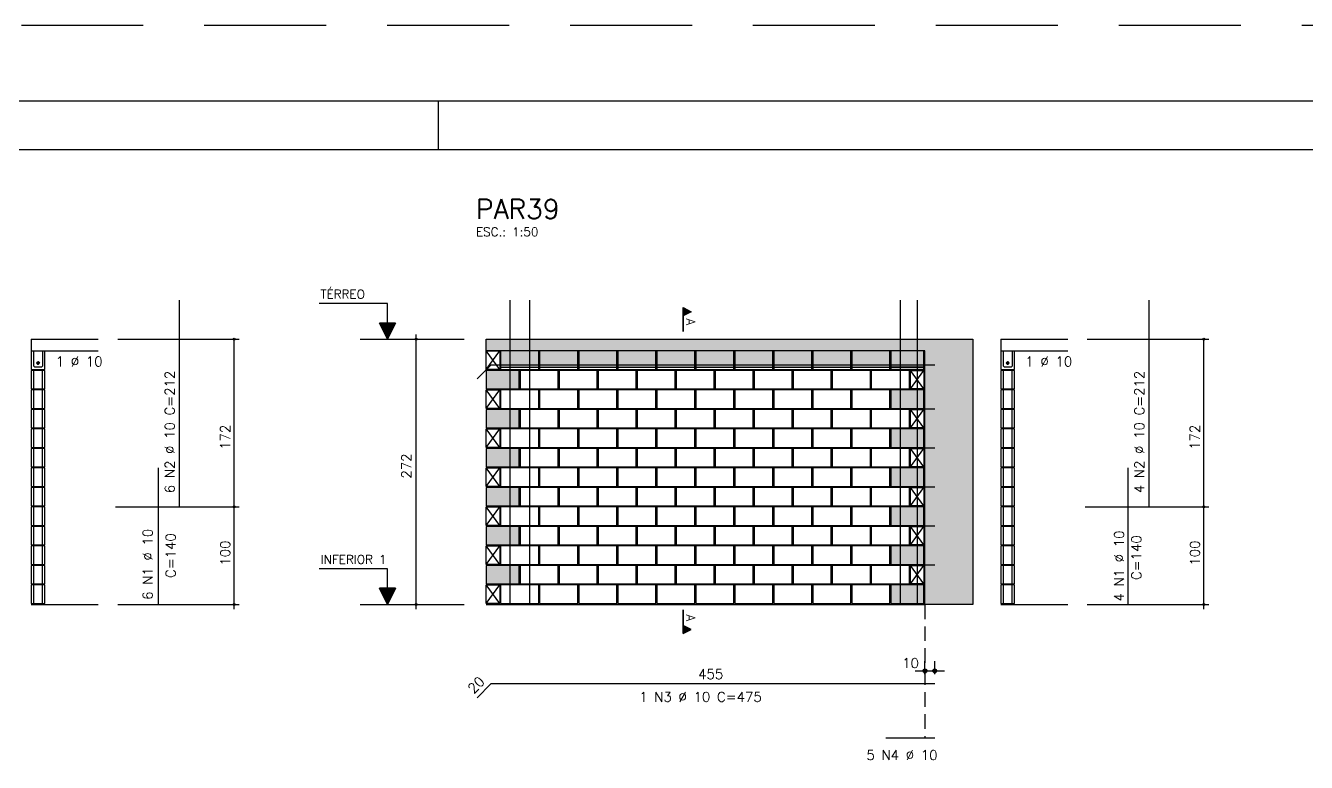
# Model space of a CAD drawing. Extents: x -1.9 to 86, y -1.6 to 60.9.
# Drawn here: x 38.64 to 64.9, y 45.83 to 60.94 of the extents above; entities that cross this region are included whole.
import ezdxf

# ---------------------------------------------------------------- set-up
doc = ezdxf.new("R2010")
doc.units = 0
doc.header["$MEASUREMENT"] = 0
doc.linetypes.add('ESTILO_TQS_0001', pattern=[0.45, 0.3, -0.15])
doc.linetypes.add('HIDDEN', pattern=[0.375, 0.25, -0.125])
doc.layers.get('0').update_dxf_attribs({"linetype": 'CONTINUOUS'})
doc.layers.get('Defpoints').update_dxf_attribs({"linetype": 'CONTINUOUS'})
for name, color, linetype in [('ARQ_FOLHA', 7, 'CONTINUOUS'), ('PENA_01', 1, 'CONTINUOUS'), ('PENA_02', 2, 'CONTINUOUS'), ('PENA_03', 3, 'CONTINUOUS'), ('PENA_05', 5, 'CONTINUOUS'), ('PENA_06', 6, 'CONTINUOUS'), ('PENA_09', 254, 'CONTINUOUS'), ('PENA_11', 252, 'CONTINUOUS'), ('PENA_21', 100, 'CONTINUOUS')]:
    doc.layers.add(name, color=color, linetype=linetype)
doc.styles.get("Standard").update_dxf_attribs({"font": 'ROMANS.SHX'})

# ---------------------------------------------------------------- blocks, each defined once
blk = doc.blocks.new('FOLHA A1 - 841 X 594')
at = {"layer": 'ARQ_FOLHA', "color": 1}
blk.add_line((-370, 584), (-370, 594), dxfattribs=at)
for points in [[(-841, 0), (0, 0), (0, 594), (-841, 594)], [(-816, 10), (-10, 10), (-10, 584), (-816, 584)]]:
    blk.add_lwpolyline(points, close=True, dxfattribs=at)
at = {"layer": 'Defpoints', "color": 8, "linetype": 'HIDDEN', "ltscale": 100}
blk.add_lwpolyline([(-860.5, 609.5), (-860.5, -15.5), (19.5, -15.5), (19.5, 609.5)], close=True, dxfattribs=at)
blk = doc.blocks.new('*U24')
blk.add_blockref('FOLHA A1 - 841 X 594', (0, 0))

msp = doc.modelspace()

# ---------------------------------------------------------------- linework, layer by layer
at = {"layer": 'PENA_01', "linetype": 'Continuous'}
for p, q in [((45.497975, 54.508789), (47.628839, 54.508789)), ((48.376331, 53.938789), (49.156331, 53.938789)), ((49.176331, 53.938789), (49.956331, 53.938789)), ((49.976331, 53.938789), (50.756331, 53.938789)), ((50.776331, 53.938789), (51.556331, 53.938789)), ((51.576331, 53.938789), (52.356331, 53.938789)), ((52.376331, 53.938789), (53.156331, 53.938789)), ((53.176331, 53.938789), (53.956331, 53.938789)), ((53.976331, 53.938789), (54.756331, 53.938789)), ((54.776331, 53.938789), (55.556331, 53.938789)), ((55.576331, 53.938789), (56.356331, 53.938789)), ((56.376331, 53.938789), (57.056331, 53.938789)), ((45.497975, 49.068789), (47.628839, 49.068789)), ((57.076331, 47.638501), (57.076331, 47.905366)), ((57.276331, 47.638501), (57.276331, 47.905366)), ((56.876331, 47.705366), (57.476331, 47.705366))]:
    msp.add_line(p, q, dxfattribs=at)
at = {"layer": 'PENA_01', "linetype": 'ESTILO_TQS_0001'}
msp.add_line((57.076331, 49.068789), (57.076331, 46.333024), dxfattribs=at)
at = {"layer": 'PENA_02', "linetype": 'Continuous'}
for p, q in [((48.076331, 53.888789), (48.076331, 54.268789)), ((48.076331, 54.268789), (48.356331, 54.268789)), ((48.356331, 54.268789), (48.356331, 53.888789)), ((48.356331, 53.888789), (48.076331, 53.888789)), ((56.776331, 53.488789), (56.776331, 53.868789)), ((56.776331, 53.868789), (57.056331, 53.868789)), ((57.056331, 53.868789), (57.056331, 53.488789)), ((48.076331, 53.088789), (48.076331, 53.468789)), ((48.076331, 53.468789), (48.356331, 53.468789)), ((48.356331, 53.468789), (48.356331, 53.088789)), ((57.056331, 53.488789), (56.776331, 53.488789)), ((48.356331, 53.088789), (48.076331, 53.088789)), ((56.776331, 52.688789), (56.776331, 53.068789)), ((56.776331, 53.068789), (57.056331, 53.068789)), ((57.056331, 53.068789), (57.056331, 52.688789)), ((48.076331, 52.288789), (48.076331, 52.668789)), ((48.076331, 52.668789), (48.356331, 52.668789)), ((48.356331, 52.668789), (48.356331, 52.288789)), ((57.056331, 52.688789), (56.776331, 52.688789)), ((48.356331, 52.288789), (48.076331, 52.288789)), ((56.776331, 51.888789), (56.776331, 52.268789)), ((56.776331, 52.268789), (57.056331, 52.268789)), ((57.056331, 52.268789), (57.056331, 51.888789)), ((48.076331, 51.488789), (48.076331, 51.868789)), ((48.076331, 51.868789), (48.356331, 51.868789)), ((48.356331, 51.868789), (48.356331, 51.488789)), ((57.056331, 51.888789), (56.776331, 51.888789)), ((48.356331, 51.488789), (48.076331, 51.488789)), ((56.776331, 51.088789), (56.776331, 51.468789)), ((56.776331, 51.468789), (57.056331, 51.468789)), ((57.056331, 51.468789), (57.056331, 51.088789)), ((48.076331, 50.688789), (48.076331, 51.068789)), ((48.076331, 51.068789), (48.356331, 51.068789)), ((48.356331, 51.068789), (48.356331, 50.688789)), ((57.056331, 51.088789), (56.776331, 51.088789)), ((48.356331, 50.688789), (48.076331, 50.688789)), ((56.776331, 50.288789), (56.776331, 50.668789)), ((56.776331, 50.668789), (57.056331, 50.668789)), ((57.056331, 50.668789), (57.056331, 50.288789)), ((48.076331, 49.888789), (48.076331, 50.268789)), ((48.076331, 50.268789), (48.356331, 50.268789)), ((48.356331, 50.268789), (48.356331, 49.888789)), ((57.056331, 50.288789), (56.776331, 50.288789)), ((48.356331, 49.888789), (48.076331, 49.888789)), ((56.776331, 49.488789), (56.776331, 49.868789)), ((56.776331, 49.868789), (57.056331, 49.868789)), ((57.056331, 49.868789), (57.056331, 49.488789)), ((48.076331, 49.088789), (48.076331, 49.468789)), ((48.076331, 49.468789), (48.356331, 49.468789)), ((48.356331, 49.468789), (48.356331, 49.088789)), ((57.056331, 49.488789), (56.776331, 49.488789)), ((48.356331, 49.088789), (48.076331, 49.088789)), ((48.076331, 49.068789), (57.076331, 49.068789))]:
    msp.add_line(p, q, dxfattribs=at)
for points in [[(48.076331, 54.268789), (48.076331, 54.508789), (58.056331, 54.508789), (58.056331, 49.068789), (57.076331, 49.068789), (57.076331, 54.268789), (48.076331, 54.268789)], [(48.376331, 53.888789), (49.156331, 53.888789), (49.156331, 54.268789), (48.376331, 54.268789), (48.376331, 53.888789)], [(49.176331, 53.888789), (49.956331, 53.888789), (49.956331, 54.268789), (49.176331, 54.268789), (49.176331, 53.888789)], [(49.976331, 53.888789), (50.756331, 53.888789), (50.756331, 54.268789), (49.976331, 54.268789), (49.976331, 53.888789)], [(50.776331, 53.888789), (51.556331, 53.888789), (51.556331, 54.268789), (50.776331, 54.268789), (50.776331, 53.888789)], [(51.576331, 53.888789), (52.356331, 53.888789), (52.356331, 54.268789), (51.576331, 54.268789), (51.576331, 53.888789)], [(52.376331, 53.888789), (53.156331, 53.888789), (53.156331, 54.268789), (52.376331, 54.268789), (52.376331, 53.888789)], [(53.176331, 53.888789), (53.956331, 53.888789), (53.956331, 54.268789), (53.176331, 54.268789), (53.176331, 53.888789)], [(53.976331, 53.888789), (54.756331, 53.888789), (54.756331, 54.268789), (53.976331, 54.268789), (53.976331, 53.888789)], [(54.776331, 53.888789), (55.556331, 53.888789), (55.556331, 54.268789), (54.776331, 54.268789), (54.776331, 53.888789)], [(55.576331, 53.888789), (56.356331, 53.888789), (56.356331, 54.268789), (55.576331, 54.268789), (55.576331, 53.888789)], [(56.376331, 53.888789), (57.056331, 53.888789), (57.056331, 54.268789), (56.376331, 54.268789), (56.376331, 53.888789)], [(48.076331, 53.488789), (48.756331, 53.488789), (48.756331, 53.868789), (48.076331, 53.868789), (48.076331, 53.488789)], [(48.776331, 53.488789), (49.556331, 53.488789), (49.556331, 53.868789), (48.776331, 53.868789), (48.776331, 53.488789)], [(49.576331, 53.488789), (50.356331, 53.488789), (50.356331, 53.868789), (49.576331, 53.868789), (49.576331, 53.488789)], [(50.376331, 53.488789), (51.156331, 53.488789), (51.156331, 53.868789), (50.376331, 53.868789), (50.376331, 53.488789)], [(51.176331, 53.488789), (51.956331, 53.488789), (51.956331, 53.868789), (51.176331, 53.868789), (51.176331, 53.488789)], [(51.976331, 53.488789), (52.756331, 53.488789), (52.756331, 53.868789), (51.976331, 53.868789), (51.976331, 53.488789)], [(52.776331, 53.488789), (53.556331, 53.488789), (53.556331, 53.868789), (52.776331, 53.868789), (52.776331, 53.488789)], [(53.576331, 53.488789), (54.356331, 53.488789), (54.356331, 53.868789), (53.576331, 53.868789), (53.576331, 53.488789)], [(54.376331, 53.488789), (55.156331, 53.488789), (55.156331, 53.868789), (54.376331, 53.868789), (54.376331, 53.488789)], [(55.176331, 53.488789), (55.956331, 53.488789), (55.956331, 53.868789), (55.176331, 53.868789), (55.176331, 53.488789)], [(55.976331, 53.488789), (56.756331, 53.488789), (56.756331, 53.868789), (55.976331, 53.868789), (55.976331, 53.488789)], [(48.376331, 53.088789), (49.156331, 53.088789), (49.156331, 53.468789), (48.376331, 53.468789), (48.376331, 53.088789)], [(49.176331, 53.088789), (49.956331, 53.088789), (49.956331, 53.468789), (49.176331, 53.468789), (49.176331, 53.088789)], [(49.976331, 53.088789), (50.756331, 53.088789), (50.756331, 53.468789), (49.976331, 53.468789), (49.976331, 53.088789)], [(50.776331, 53.088789), (51.556331, 53.088789), (51.556331, 53.468789), (50.776331, 53.468789), (50.776331, 53.088789)], [(51.576331, 53.088789), (52.356331, 53.088789), (52.356331, 53.468789), (51.576331, 53.468789), (51.576331, 53.088789)], [(52.376331, 53.088789), (53.156331, 53.088789), (53.156331, 53.468789), (52.376331, 53.468789), (52.376331, 53.088789)], [(53.176331, 53.088789), (53.956331, 53.088789), (53.956331, 53.468789), (53.176331, 53.468789), (53.176331, 53.088789)], [(53.976331, 53.088789), (54.756331, 53.088789), (54.756331, 53.468789), (53.976331, 53.468789), (53.976331, 53.088789)], [(54.776331, 53.088789), (55.556331, 53.088789), (55.556331, 53.468789), (54.776331, 53.468789), (54.776331, 53.088789)], [(55.576331, 53.088789), (56.356331, 53.088789), (56.356331, 53.468789), (55.576331, 53.468789), (55.576331, 53.088789)], [(56.376331, 53.088789), (57.056331, 53.088789), (57.056331, 53.468789), (56.376331, 53.468789), (56.376331, 53.088789)], [(48.076331, 52.688789), (48.756331, 52.688789), (48.756331, 53.068789), (48.076331, 53.068789), (48.076331, 52.688789)], [(48.776331, 52.688789), (49.556331, 52.688789), (49.556331, 53.068789), (48.776331, 53.068789), (48.776331, 52.688789)], [(49.576331, 52.688789), (50.356331, 52.688789), (50.356331, 53.068789), (49.576331, 53.068789), (49.576331, 52.688789)], [(50.376331, 52.688789), (51.156331, 52.688789), (51.156331, 53.068789), (50.376331, 53.068789), (50.376331, 52.688789)], [(51.176331, 52.688789), (51.956331, 52.688789), (51.956331, 53.068789), (51.176331, 53.068789), (51.176331, 52.688789)], [(51.976331, 52.688789), (52.756331, 52.688789), (52.756331, 53.068789), (51.976331, 53.068789), (51.976331, 52.688789)], [(52.776331, 52.688789), (53.556331, 52.688789), (53.556331, 53.068789), (52.776331, 53.068789), (52.776331, 52.688789)], [(53.576331, 52.688789), (54.356331, 52.688789), (54.356331, 53.068789), (53.576331, 53.068789), (53.576331, 52.688789)], [(54.376331, 52.688789), (55.156331, 52.688789), (55.156331, 53.068789), (54.376331, 53.068789), (54.376331, 52.688789)], [(55.176331, 52.688789), (55.956331, 52.688789), (55.956331, 53.068789), (55.176331, 53.068789), (55.176331, 52.688789)], [(55.976331, 52.688789), (56.756331, 52.688789), (56.756331, 53.068789), (55.976331, 53.068789), (55.976331, 52.688789)], [(48.376331, 52.288789), (49.156331, 52.288789), (49.156331, 52.668789), (48.376331, 52.668789), (48.376331, 52.288789)], [(49.176331, 52.288789), (49.956331, 52.288789), (49.956331, 52.668789), (49.176331, 52.668789), (49.176331, 52.288789)], [(49.976331, 52.288789), (50.756331, 52.288789), (50.756331, 52.668789), (49.976331, 52.668789), (49.976331, 52.288789)], [(50.776331, 52.288789), (51.556331, 52.288789), (51.556331, 52.668789), (50.776331, 52.668789), (50.776331, 52.288789)], [(51.576331, 52.288789), (52.356331, 52.288789), (52.356331, 52.668789), (51.576331, 52.668789), (51.576331, 52.288789)], [(52.376331, 52.288789), (53.156331, 52.288789), (53.156331, 52.668789), (52.376331, 52.668789), (52.376331, 52.288789)], [(53.176331, 52.288789), (53.956331, 52.288789), (53.956331, 52.668789), (53.176331, 52.668789), (53.176331, 52.288789)], [(53.976331, 52.288789), (54.756331, 52.288789), (54.756331, 52.668789), (53.976331, 52.668789), (53.976331, 52.288789)], [(54.776331, 52.288789), (55.556331, 52.288789), (55.556331, 52.668789), (54.776331, 52.668789), (54.776331, 52.288789)], [(55.576331, 52.288789), (56.356331, 52.288789), (56.356331, 52.668789), (55.576331, 52.668789), (55.576331, 52.288789)], [(56.376331, 52.288789), (57.056331, 52.288789), (57.056331, 52.668789), (56.376331, 52.668789), (56.376331, 52.288789)], [(48.076331, 51.888789), (48.756331, 51.888789), (48.756331, 52.268789), (48.076331, 52.268789), (48.076331, 51.888789)], [(48.776331, 51.888789), (49.556331, 51.888789), (49.556331, 52.268789), (48.776331, 52.268789), (48.776331, 51.888789)], [(49.576331, 51.888789), (50.356331, 51.888789), (50.356331, 52.268789), (49.576331, 52.268789), (49.576331, 51.888789)], [(50.376331, 51.888789), (51.156331, 51.888789), (51.156331, 52.268789), (50.376331, 52.268789), (50.376331, 51.888789)], [(51.176331, 51.888789), (51.956331, 51.888789), (51.956331, 52.268789), (51.176331, 52.268789), (51.176331, 51.888789)], [(51.976331, 51.888789), (52.756331, 51.888789), (52.756331, 52.268789), (51.976331, 52.268789), (51.976331, 51.888789)], [(52.776331, 51.888789), (53.556331, 51.888789), (53.556331, 52.268789), (52.776331, 52.268789), (52.776331, 51.888789)], [(53.576331, 51.888789), (54.356331, 51.888789), (54.356331, 52.268789), (53.576331, 52.268789), (53.576331, 51.888789)], [(54.376331, 51.888789), (55.156331, 51.888789), (55.156331, 52.268789), (54.376331, 52.268789), (54.376331, 51.888789)], [(55.176331, 51.888789), (55.956331, 51.888789), (55.956331, 52.268789), (55.176331, 52.268789), (55.176331, 51.888789)], [(55.976331, 51.888789), (56.756331, 51.888789), (56.756331, 52.268789), (55.976331, 52.268789), (55.976331, 51.888789)], [(48.376331, 51.488789), (49.156331, 51.488789), (49.156331, 51.868789), (48.376331, 51.868789), (48.376331, 51.488789)], [(49.176331, 51.488789), (49.956331, 51.488789), (49.956331, 51.868789), (49.176331, 51.868789), (49.176331, 51.488789)], [(49.976331, 51.488789), (50.756331, 51.488789), (50.756331, 51.868789), (49.976331, 51.868789), (49.976331, 51.488789)], [(50.776331, 51.488789), (51.556331, 51.488789), (51.556331, 51.868789), (50.776331, 51.868789), (50.776331, 51.488789)], [(51.576331, 51.488789), (52.356331, 51.488789), (52.356331, 51.868789), (51.576331, 51.868789), (51.576331, 51.488789)], [(52.376331, 51.488789), (53.156331, 51.488789), (53.156331, 51.868789), (52.376331, 51.868789), (52.376331, 51.488789)], [(53.176331, 51.488789), (53.956331, 51.488789), (53.956331, 51.868789), (53.176331, 51.868789), (53.176331, 51.488789)], [(53.976331, 51.488789), (54.756331, 51.488789), (54.756331, 51.868789), (53.976331, 51.868789), (53.976331, 51.488789)], [(54.776331, 51.488789), (55.556331, 51.488789), (55.556331, 51.868789), (54.776331, 51.868789), (54.776331, 51.488789)], [(55.576331, 51.488789), (56.356331, 51.488789), (56.356331, 51.868789), (55.576331, 51.868789), (55.576331, 51.488789)], [(56.376331, 51.488789), (57.056331, 51.488789), (57.056331, 51.868789), (56.376331, 51.868789), (56.376331, 51.488789)], [(48.076331, 51.088789), (48.756331, 51.088789), (48.756331, 51.468789), (48.076331, 51.468789), (48.076331, 51.088789)], [(48.776331, 51.088789), (49.556331, 51.088789), (49.556331, 51.468789), (48.776331, 51.468789), (48.776331, 51.088789)], [(49.576331, 51.088789), (50.356331, 51.088789), (50.356331, 51.468789), (49.576331, 51.468789), (49.576331, 51.088789)], [(50.376331, 51.088789), (51.156331, 51.088789), (51.156331, 51.468789), (50.376331, 51.468789), (50.376331, 51.088789)], [(51.176331, 51.088789), (51.956331, 51.088789), (51.956331, 51.468789), (51.176331, 51.468789), (51.176331, 51.088789)], [(51.976331, 51.088789), (52.756331, 51.088789), (52.756331, 51.468789), (51.976331, 51.468789), (51.976331, 51.088789)], [(52.776331, 51.088789), (53.556331, 51.088789), (53.556331, 51.468789), (52.776331, 51.468789), (52.776331, 51.088789)], [(53.576331, 51.088789), (54.356331, 51.088789), (54.356331, 51.468789), (53.576331, 51.468789), (53.576331, 51.088789)], [(54.376331, 51.088789), (55.156331, 51.088789), (55.156331, 51.468789), (54.376331, 51.468789), (54.376331, 51.088789)], [(55.176331, 51.088789), (55.956331, 51.088789), (55.956331, 51.468789), (55.176331, 51.468789), (55.176331, 51.088789)], [(55.976331, 51.088789), (56.756331, 51.088789), (56.756331, 51.468789), (55.976331, 51.468789), (55.976331, 51.088789)], [(48.376331, 50.688789), (49.156331, 50.688789), (49.156331, 51.068789), (48.376331, 51.068789), (48.376331, 50.688789)], [(49.176331, 50.688789), (49.956331, 50.688789), (49.956331, 51.068789), (49.176331, 51.068789), (49.176331, 50.688789)], [(49.976331, 50.688789), (50.756331, 50.688789), (50.756331, 51.068789), (49.976331, 51.068789), (49.976331, 50.688789)], [(50.776331, 50.688789), (51.556331, 50.688789), (51.556331, 51.068789), (50.776331, 51.068789), (50.776331, 50.688789)], [(51.576331, 50.688789), (52.356331, 50.688789), (52.356331, 51.068789), (51.576331, 51.068789), (51.576331, 50.688789)], [(52.376331, 50.688789), (53.156331, 50.688789), (53.156331, 51.068789), (52.376331, 51.068789), (52.376331, 50.688789)], [(53.176331, 50.688789), (53.956331, 50.688789), (53.956331, 51.068789), (53.176331, 51.068789), (53.176331, 50.688789)], [(53.976331, 50.688789), (54.756331, 50.688789), (54.756331, 51.068789), (53.976331, 51.068789), (53.976331, 50.688789)], [(54.776331, 50.688789), (55.556331, 50.688789), (55.556331, 51.068789), (54.776331, 51.068789), (54.776331, 50.688789)], [(55.576331, 50.688789), (56.356331, 50.688789), (56.356331, 51.068789), (55.576331, 51.068789), (55.576331, 50.688789)], [(56.376331, 50.688789), (57.056331, 50.688789), (57.056331, 51.068789), (56.376331, 51.068789), (56.376331, 50.688789)], [(48.076331, 50.288789), (48.756331, 50.288789), (48.756331, 50.668789), (48.076331, 50.668789), (48.076331, 50.288789)], [(48.776331, 50.288789), (49.556331, 50.288789), (49.556331, 50.668789), (48.776331, 50.668789), (48.776331, 50.288789)], [(49.576331, 50.288789), (50.356331, 50.288789), (50.356331, 50.668789), (49.576331, 50.668789), (49.576331, 50.288789)], [(50.376331, 50.288789), (51.156331, 50.288789), (51.156331, 50.668789), (50.376331, 50.668789), (50.376331, 50.288789)], [(51.176331, 50.288789), (51.956331, 50.288789), (51.956331, 50.668789), (51.176331, 50.668789), (51.176331, 50.288789)], [(51.976331, 50.288789), (52.756331, 50.288789), (52.756331, 50.668789), (51.976331, 50.668789), (51.976331, 50.288789)], [(52.776331, 50.288789), (53.556331, 50.288789), (53.556331, 50.668789), (52.776331, 50.668789), (52.776331, 50.288789)], [(53.576331, 50.288789), (54.356331, 50.288789), (54.356331, 50.668789), (53.576331, 50.668789), (53.576331, 50.288789)], [(54.376331, 50.288789), (55.156331, 50.288789), (55.156331, 50.668789), (54.376331, 50.668789), (54.376331, 50.288789)], [(55.176331, 50.288789), (55.956331, 50.288789), (55.956331, 50.668789), (55.176331, 50.668789), (55.176331, 50.288789)], [(55.976331, 50.288789), (56.756331, 50.288789), (56.756331, 50.668789), (55.976331, 50.668789), (55.976331, 50.288789)], [(48.376331, 49.888789), (49.156331, 49.888789), (49.156331, 50.268789), (48.376331, 50.268789), (48.376331, 49.888789)], [(49.176331, 49.888789), (49.956331, 49.888789), (49.956331, 50.268789), (49.176331, 50.268789), (49.176331, 49.888789)], [(49.976331, 49.888789), (50.756331, 49.888789), (50.756331, 50.268789), (49.976331, 50.268789), (49.976331, 49.888789)], [(50.776331, 49.888789), (51.556331, 49.888789), (51.556331, 50.268789), (50.776331, 50.268789), (50.776331, 49.888789)], [(51.576331, 49.888789), (52.356331, 49.888789), (52.356331, 50.268789), (51.576331, 50.268789), (51.576331, 49.888789)], [(52.376331, 49.888789), (53.156331, 49.888789), (53.156331, 50.268789), (52.376331, 50.268789), (52.376331, 49.888789)], [(53.176331, 49.888789), (53.956331, 49.888789), (53.956331, 50.268789), (53.176331, 50.268789), (53.176331, 49.888789)], [(53.976331, 49.888789), (54.756331, 49.888789), (54.756331, 50.268789), (53.976331, 50.268789), (53.976331, 49.888789)], [(54.776331, 49.888789), (55.556331, 49.888789), (55.556331, 50.268789), (54.776331, 50.268789), (54.776331, 49.888789)], [(55.576331, 49.888789), (56.356331, 49.888789), (56.356331, 50.268789), (55.576331, 50.268789), (55.576331, 49.888789)], [(56.376331, 49.888789), (57.056331, 49.888789), (57.056331, 50.268789), (56.376331, 50.268789), (56.376331, 49.888789)], [(48.076331, 49.488789), (48.756331, 49.488789), (48.756331, 49.868789), (48.076331, 49.868789), (48.076331, 49.488789)], [(48.776331, 49.488789), (49.556331, 49.488789), (49.556331, 49.868789), (48.776331, 49.868789), (48.776331, 49.488789)], [(49.576331, 49.488789), (50.356331, 49.488789), (50.356331, 49.868789), (49.576331, 49.868789), (49.576331, 49.488789)], [(50.376331, 49.488789), (51.156331, 49.488789), (51.156331, 49.868789), (50.376331, 49.868789), (50.376331, 49.488789)], [(51.176331, 49.488789), (51.956331, 49.488789), (51.956331, 49.868789), (51.176331, 49.868789), (51.176331, 49.488789)], [(51.976331, 49.488789), (52.756331, 49.488789), (52.756331, 49.868789), (51.976331, 49.868789), (51.976331, 49.488789)], [(52.776331, 49.488789), (53.556331, 49.488789), (53.556331, 49.868789), (52.776331, 49.868789), (52.776331, 49.488789)], [(53.576331, 49.488789), (54.356331, 49.488789), (54.356331, 49.868789), (53.576331, 49.868789), (53.576331, 49.488789)], [(54.376331, 49.488789), (55.156331, 49.488789), (55.156331, 49.868789), (54.376331, 49.868789), (54.376331, 49.488789)], [(55.176331, 49.488789), (55.956331, 49.488789), (55.956331, 49.868789), (55.176331, 49.868789), (55.176331, 49.488789)], [(55.976331, 49.488789), (56.756331, 49.488789), (56.756331, 49.868789), (55.976331, 49.868789), (55.976331, 49.488789)], [(48.376331, 49.088789), (49.156331, 49.088789), (49.156331, 49.468789), (48.376331, 49.468789), (48.376331, 49.088789)], [(49.176331, 49.088789), (49.956331, 49.088789), (49.956331, 49.468789), (49.176331, 49.468789), (49.176331, 49.088789)], [(49.976331, 49.088789), (50.756331, 49.088789), (50.756331, 49.468789), (49.976331, 49.468789), (49.976331, 49.088789)], [(50.776331, 49.088789), (51.556331, 49.088789), (51.556331, 49.468789), (50.776331, 49.468789), (50.776331, 49.088789)], [(51.576331, 49.088789), (52.356331, 49.088789), (52.356331, 49.468789), (51.576331, 49.468789), (51.576331, 49.088789)], [(52.376331, 49.088789), (53.156331, 49.088789), (53.156331, 49.468789), (52.376331, 49.468789), (52.376331, 49.088789)], [(53.176331, 49.088789), (53.956331, 49.088789), (53.956331, 49.468789), (53.176331, 49.468789), (53.176331, 49.088789)], [(53.976331, 49.088789), (54.756331, 49.088789), (54.756331, 49.468789), (53.976331, 49.468789), (53.976331, 49.088789)], [(54.776331, 49.088789), (55.556331, 49.088789), (55.556331, 49.468789), (54.776331, 49.468789), (54.776331, 49.088789)], [(55.576331, 49.088789), (56.356331, 49.088789), (56.356331, 49.468789), (55.576331, 49.468789), (55.576331, 49.088789)], [(56.376331, 49.088789), (57.056331, 49.088789), (57.056331, 49.468789), (56.376331, 49.468789), (56.376331, 49.088789)]]:
    msp.add_lwpolyline(points, dxfattribs=at)
for centre, radius in [((42.913661, 54.508789), 0.02), ((42.913661, 54.508789), 0.01), ((46.644121, 54.508789), 0.02), ((46.644121, 54.508789), 0.01), ((62.794382, 54.508789), 0.02), ((62.794382, 54.508789), 0.01), ((42.913661, 51.068789), 0.02), ((42.913661, 51.068789), 0.01), ((62.794382, 51.068789), 0.02), ((62.794382, 51.068789), 0.01), ((42.913661, 49.068789), 0.02), ((42.913661, 49.068789), 0.01), ((46.644121, 49.068789), 0.02), ((46.644121, 49.068789), 0.01), ((62.794382, 49.068789), 0.02), ((62.794382, 49.068789), 0.01), ((57.076331, 47.705366), 0.04), ((57.076331, 47.705366), 0.02), ((57.276331, 47.705366), 0.04), ((57.276331, 47.705366), 0.02)]:
    msp.add_circle(centre, radius, dxfattribs=at)
at = {"layer": 'PENA_03', "linetype": 'Continuous'}
for p, q in [((46.056974, 55.240654), (44.656974, 55.240654)), ((46.056974, 54.840654), (46.056974, 55.240654)), ((46.058374, 54.840654), (46.058374, 55.242054)), ((52.11569, 54.670104), (52.11569, 55.156486)), ((52.11569, 55.156486), (52.281623, 55.07352)), ((52.116385, 55.155358), (52.280062, 55.07352)), ((52.116386, 55.155358), (52.116386, 54.991681)), ((52.128454, 55.150104), (52.128454, 54.996935)), ((52.281623, 55.07352), (52.116385, 54.990901)), ((52.280062, 55.07352), (52.116386, 54.991681)), ((52.116386, 54.990901), (52.116386, 54.670104)), ((52.141218, 55.143722), (52.141218, 55.003317)), ((52.153982, 55.13734), (52.153982, 55.009699)), ((52.166746, 55.130958), (52.166746, 55.016081)), ((52.17951, 55.124576), (52.17951, 55.022463)), ((52.192274, 55.118194), (52.192274, 55.028845)), ((52.205038, 55.111812), (52.205038, 55.035227)), ((52.217802, 55.10543), (52.217802, 55.041609)), ((52.230566, 55.099048), (52.230566, 55.047991)), ((52.24333, 55.092666), (52.24333, 55.054373)), ((52.256095, 55.086284), (52.256095, 55.060755)), ((52.268859, 55.079902), (52.268859, 55.067138)), ((46.057674, 54.508789), (45.891741, 54.840654)), ((45.891741, 54.840654), (46.056974, 54.840654)), ((46.057674, 54.511911), (45.893997, 54.839263)), ((46.22135, 54.839263), (45.893997, 54.839263)), ((46.210843, 54.815126), (45.904504, 54.815126)), ((46.198079, 54.789598), (45.917269, 54.789598)), ((46.185315, 54.76407), (45.930033, 54.76407)), ((46.17255, 54.738542), (45.942797, 54.738542)), ((46.159786, 54.713014), (45.955561, 54.713014)), ((46.147022, 54.687486), (45.968325, 54.687486)), ((46.134258, 54.661958), (45.981089, 54.661958)), ((46.121494, 54.63643), (45.993853, 54.63643)), ((46.223607, 54.840654), (46.057674, 54.508789)), ((46.22135, 54.839264), (46.057674, 54.51191)), ((46.058374, 54.840654), (46.223607, 54.840654)), ((38.753665, 54.508789), (38.753665, 53.888789)), ((38.753665, 54.508789), (40.124345, 54.508789)), ((40.524345, 54.508789), (43.013661, 54.508789)), ((42.913661, 48.968256), (42.913661, 54.508789)), ((46.10873, 54.610902), (46.006617, 54.610902)), ((46.095966, 54.585374), (46.019381, 54.585374)), ((46.083202, 54.559845), (46.032145, 54.559845)), ((46.070438, 54.534317), (46.04491, 54.534317)), ((46.644121, 48.968256), (46.644121, 54.608789)), ((58.634387, 54.508789), (58.634387, 53.888789)), ((58.634387, 54.508789), (60.005066, 54.508789)), ((60.405066, 54.508789), (62.894382, 54.508789)), ((62.794382, 48.968256), (62.794382, 54.508789)), ((38.753665, 54.268789), (40.124345, 54.268789)), ((48.356331, 53.888789), (48.076331, 54.268789)), ((48.076331, 53.888789), (48.356331, 54.268789)), ((58.634387, 54.268789), (60.005066, 54.268789)), ((38.803665, 53.488789), (38.803665, 53.868789)), ((38.983665, 53.488789), (38.983665, 53.868789)), ((57.056331, 53.488789), (56.776331, 53.868789)), ((56.776331, 53.488789), (57.056331, 53.868789)), ((58.684387, 53.488789), (58.684387, 53.868789)), ((58.864387, 53.488789), (58.864387, 53.868789)), ((38.803665, 53.088789), (38.803665, 53.468789)), ((38.983665, 53.088789), (38.983665, 53.468789)), ((48.356331, 53.088789), (48.076331, 53.468789)), ((48.076331, 53.088789), (48.356331, 53.468789)), ((58.684387, 53.088789), (58.684387, 53.468789)), ((58.864387, 53.088789), (58.864387, 53.468789)), ((38.803665, 52.688789), (38.803665, 53.068789)), ((38.983665, 52.688789), (38.983665, 53.068789)), ((57.056331, 52.688789), (56.776331, 53.068789)), ((56.776331, 52.688789), (57.056331, 53.068789)), ((58.684387, 52.688789), (58.684387, 53.068789)), ((58.864387, 52.688789), (58.864387, 53.068789)), ((38.803665, 52.288789), (38.803665, 52.668789)), ((38.983665, 52.288789), (38.983665, 52.668789)), ((48.356331, 52.288789), (48.076331, 52.668789)), ((48.076331, 52.288789), (48.356331, 52.668789)), ((58.684387, 52.288789), (58.684387, 52.668789)), ((58.864387, 52.288789), (58.864387, 52.668789)), ((38.803665, 51.888789), (38.803665, 52.268789)), ((38.983665, 51.888789), (38.983665, 52.268789)), ((57.056331, 51.888789), (56.776331, 52.268789)), ((56.776331, 51.888789), (57.056331, 52.268789)), ((58.684387, 51.888789), (58.684387, 52.268789)), ((58.864387, 51.888789), (58.864387, 52.268789)), ((38.803665, 51.488789), (38.803665, 51.868789)), ((38.983665, 51.488789), (38.983665, 51.868789)), ((48.356331, 51.488789), (48.076331, 51.868789)), ((48.076331, 51.488789), (48.356331, 51.868789)), ((58.684387, 51.488789), (58.684387, 51.868789)), ((58.864387, 51.488789), (58.864387, 51.868789)), ((38.803665, 51.088789), (38.803665, 51.468789)), ((38.983665, 51.088789), (38.983665, 51.468789)), ((57.056331, 51.088789), (56.776331, 51.468789)), ((56.776331, 51.088789), (57.056331, 51.468789)), ((58.684387, 51.088789), (58.684387, 51.468789)), ((58.864387, 51.088789), (58.864387, 51.468789)), ((38.803665, 50.688789), (38.803665, 51.068789)), ((38.983665, 50.688789), (38.983665, 51.068789)), ((40.482413, 51.068789), (43.013661, 51.068789)), ((48.356331, 50.688789), (48.076331, 51.068789)), ((48.076331, 50.688789), (48.356331, 51.068789)), ((58.684387, 50.688789), (58.684387, 51.068789)), ((58.864387, 50.688789), (58.864387, 51.068789)), ((60.363135, 51.068789), (62.894382, 51.068789)), ((38.803665, 50.288789), (38.803665, 50.668789)), ((38.983665, 50.288789), (38.983665, 50.668789)), ((57.056331, 50.288789), (56.776331, 50.668789)), ((56.776331, 50.288789), (57.056331, 50.668789)), ((58.684387, 50.288789), (58.684387, 50.668789)), ((58.864387, 50.288789), (58.864387, 50.668789)), ((38.803665, 49.888789), (38.803665, 50.268789)), ((38.983665, 49.888789), (38.983665, 50.268789)), ((48.356331, 49.888789), (48.076331, 50.268789)), ((48.076331, 49.888789), (48.356331, 50.268789)), ((58.684387, 49.888789), (58.684387, 50.268789)), ((58.864387, 49.888789), (58.864387, 50.268789)), ((38.803665, 49.488789), (38.803665, 49.868789)), ((38.983665, 49.488789), (38.983665, 49.868789)), ((46.056974, 49.800654), (44.656974, 49.800654)), ((46.056974, 49.400654), (46.056974, 49.800654)), ((46.058374, 49.400654), (46.058374, 49.802054)), ((57.056331, 49.488789), (56.776331, 49.868789)), ((56.776331, 49.488789), (57.056331, 49.868789)), ((58.684387, 49.488789), (58.684387, 49.868789)), ((58.864387, 49.488789), (58.864387, 49.868789)), ((38.803665, 49.088789), (38.803665, 49.468789)), ((38.983665, 49.088789), (38.983665, 49.468789)), ((46.057674, 49.068789), (45.891741, 49.400654)), ((45.891741, 49.400654), (46.056974, 49.400654)), ((46.057674, 49.071911), (45.893997, 49.399263)), ((46.22135, 49.399263), (45.893997, 49.399263)), ((46.210843, 49.375126), (45.904504, 49.375126)), ((46.223607, 49.400654), (46.057674, 49.068789)), ((46.22135, 49.399264), (46.057674, 49.07191)), ((46.058374, 49.400654), (46.223607, 49.400654)), ((48.356331, 49.088789), (48.076331, 49.468789)), ((48.076331, 49.088789), (48.356331, 49.468789)), ((58.684387, 49.088789), (58.684387, 49.468789)), ((58.864387, 49.088789), (58.864387, 49.468789)), ((46.198079, 49.349598), (45.917269, 49.349598)), ((46.185315, 49.32407), (45.930033, 49.32407)), ((46.17255, 49.298542), (45.942797, 49.298542)), ((46.159786, 49.273014), (45.955561, 49.273014)), ((46.147022, 49.247486), (45.968325, 49.247486)), ((46.134258, 49.221958), (45.981089, 49.221958)), ((46.121494, 49.19643), (45.993853, 49.19643)), ((46.10873, 49.170902), (46.006617, 49.170902)), ((46.095966, 49.145374), (46.019381, 49.145374)), ((46.083202, 49.119845), (46.032145, 49.119845)), ((38.753665, 49.068789), (40.124345, 49.068789)), ((40.524345, 49.068789), (43.013661, 49.068789)), ((46.070438, 49.094317), (46.04491, 49.094317)), ((52.11569, 48.957931), (52.11569, 48.471549)), ((52.116386, 48.637134), (52.116386, 48.957931)), ((58.634387, 49.068789), (60.005066, 49.068789)), ((60.405066, 49.068789), (62.894382, 49.068789)), ((52.281623, 48.554515), (52.116385, 48.637134)), ((52.116386, 48.472677), (52.116386, 48.636354)), ((52.280062, 48.554515), (52.116386, 48.636354)), ((52.128454, 48.477931), (52.128454, 48.6311)), ((52.141218, 48.484313), (52.141218, 48.624718)), ((52.153982, 48.490695), (52.153982, 48.618336)), ((52.166746, 48.497077), (52.166746, 48.611954)), ((52.17951, 48.503459), (52.17951, 48.605572)), ((52.192274, 48.509841), (52.192274, 48.59919)), ((52.205038, 48.516223), (52.205038, 48.592808)), ((52.217802, 48.522605), (52.217802, 48.586426)), ((52.230566, 48.528987), (52.230566, 48.580044)), ((52.11569, 48.471549), (52.281623, 48.554515)), ((52.116385, 48.472677), (52.280062, 48.554515)), ((52.24333, 48.535369), (52.24333, 48.573662)), ((52.256095, 48.541751), (52.256095, 48.56728)), ((52.268859, 48.548133), (52.268859, 48.560897)), ((57.076331, 47.438501), (57.076331, 47.438501)), ((57.276331, 47.438501), (57.276331, 47.438501))]:
    msp.add_line(p, q, dxfattribs=at)
for points in [[(38.753665, 53.888789), (39.033665, 53.888789), (39.033665, 54.268789)], [(38.983665, 54.268789), (38.983665, 53.958789), (38.963665, 53.938789), (38.823665, 53.938789), (38.803665, 53.958789), (38.803665, 54.268789)], [(58.634387, 53.888789), (58.914387, 53.888789), (58.914387, 54.268789)], [(58.864387, 54.268789), (58.864387, 53.958789), (58.844387, 53.938789), (58.704387, 53.938789), (58.684387, 53.958789), (58.684387, 54.268789)], [(38.753665, 53.488789), (39.033665, 53.488789), (39.033665, 53.868789), (38.753665, 53.868789), (38.753665, 53.488789)], [(38.918214, 54.019779), (38.916053, 54.029947), (38.909942, 54.038357), (38.90094, 54.043555), (38.890601, 54.044642), (38.880714, 54.04143), (38.872989, 54.034474), (38.86876, 54.024977), (38.86876, 54.014581), (38.872989, 54.005084), (38.880714, 53.998128), (38.890601, 53.994916), (38.90094, 53.996002), (38.909942, 54.0012), (38.916053, 54.00961), (38.918214, 54.019779)], [(58.634387, 53.488789), (58.914387, 53.488789), (58.914387, 53.868789), (58.634387, 53.868789), (58.634387, 53.488789)], [(58.798935, 54.019779), (58.796774, 54.029947), (58.790664, 54.038357), (58.781661, 54.043555), (58.771322, 54.044642), (58.761435, 54.04143), (58.75371, 54.034474), (58.749482, 54.024977), (58.749482, 54.014581), (58.75371, 54.005084), (58.761435, 53.998128), (58.771322, 53.994916), (58.781661, 53.996002), (58.790664, 54.0012), (58.796774, 54.00961), (58.798935, 54.019779)], [(38.753665, 53.088789), (39.033665, 53.088789), (39.033665, 53.468789), (38.753665, 53.468789), (38.753665, 53.088789)], [(58.634387, 53.088789), (58.914387, 53.088789), (58.914387, 53.468789), (58.634387, 53.468789), (58.634387, 53.088789)], [(38.753665, 52.688789), (39.033665, 52.688789), (39.033665, 53.068789), (38.753665, 53.068789), (38.753665, 52.688789)], [(58.634387, 52.688789), (58.914387, 52.688789), (58.914387, 53.068789), (58.634387, 53.068789), (58.634387, 52.688789)], [(38.753665, 52.288789), (39.033665, 52.288789), (39.033665, 52.668789), (38.753665, 52.668789), (38.753665, 52.288789)], [(58.634387, 52.288789), (58.914387, 52.288789), (58.914387, 52.668789), (58.634387, 52.668789), (58.634387, 52.288789)], [(38.753665, 51.888789), (39.033665, 51.888789), (39.033665, 52.268789), (38.753665, 52.268789), (38.753665, 51.888789)], [(58.634387, 51.888789), (58.914387, 51.888789), (58.914387, 52.268789), (58.634387, 52.268789), (58.634387, 51.888789)], [(38.753665, 51.488789), (39.033665, 51.488789), (39.033665, 51.868789), (38.753665, 51.868789), (38.753665, 51.488789)], [(58.634387, 51.488789), (58.914387, 51.488789), (58.914387, 51.868789), (58.634387, 51.868789), (58.634387, 51.488789)], [(38.753665, 51.088789), (39.033665, 51.088789), (39.033665, 51.468789), (38.753665, 51.468789), (38.753665, 51.088789)], [(58.634387, 51.088789), (58.914387, 51.088789), (58.914387, 51.468789), (58.634387, 51.468789), (58.634387, 51.088789)], [(38.753665, 50.688789), (39.033665, 50.688789), (39.033665, 51.068789), (38.753665, 51.068789), (38.753665, 50.688789)], [(58.634387, 50.688789), (58.914387, 50.688789), (58.914387, 51.068789), (58.634387, 51.068789), (58.634387, 50.688789)], [(38.753665, 50.288789), (39.033665, 50.288789), (39.033665, 50.668789), (38.753665, 50.668789), (38.753665, 50.288789)], [(58.634387, 50.288789), (58.914387, 50.288789), (58.914387, 50.668789), (58.634387, 50.668789), (58.634387, 50.288789)], [(38.753665, 49.888789), (39.033665, 49.888789), (39.033665, 50.268789), (38.753665, 50.268789), (38.753665, 49.888789)], [(58.634387, 49.888789), (58.914387, 49.888789), (58.914387, 50.268789), (58.634387, 50.268789), (58.634387, 49.888789)], [(38.753665, 49.488789), (39.033665, 49.488789), (39.033665, 49.868789), (38.753665, 49.868789), (38.753665, 49.488789)], [(58.634387, 49.488789), (58.914387, 49.488789), (58.914387, 49.868789), (58.634387, 49.868789), (58.634387, 49.488789)], [(38.753665, 49.088789), (39.033665, 49.088789), (39.033665, 49.468789), (38.753665, 49.468789), (38.753665, 49.088789)], [(58.634387, 49.088789), (58.914387, 49.088789), (58.914387, 49.468789), (58.634387, 49.468789), (58.634387, 49.088789)]]:
    msp.add_lwpolyline(points, dxfattribs=at)
for centre in [(38.893214, 54.019779), (58.773935, 54.019779)]:
    msp.add_circle(centre, 0.025, dxfattribs=at)
for points in [[(38.918214, 54.019779), (38.872989, 54.034474), (38.86876, 54.024977)], [(38.918214, 54.019779), (38.86876, 54.024977), (38.86876, 54.014581)], [(38.918214, 54.019779), (38.86876, 54.014581), (38.872989, 54.005084)], [(38.918214, 54.019779), (38.880714, 54.04143), (38.869722, 54.028329)], [(38.918214, 54.019779), (38.869722, 54.028329), (38.869722, 54.011228)], [(38.918214, 54.019779), (38.869722, 54.011228), (38.880714, 53.998128)], [(38.918214, 54.019779), (38.880714, 54.04143), (38.872989, 54.034474)], [(38.918214, 54.019779), (38.872989, 54.005084), (38.880714, 53.998128)], [(38.918214, 54.019779), (38.890601, 54.044642), (38.880714, 54.04143)], [(38.918214, 54.019779), (38.897555, 54.044399), (38.880714, 54.04143)], [(38.918214, 54.019779), (38.880714, 53.998128), (38.897555, 53.995159)], [(38.918214, 54.019779), (38.880714, 53.998128), (38.890601, 53.994916)], [(38.918214, 54.019779), (38.90094, 54.043555), (38.890601, 54.044642)], [(38.918214, 54.019779), (38.890601, 53.994916), (38.90094, 53.996002)], [(38.918214, 54.019779), (38.912365, 54.035849), (38.897555, 54.044399)], [(38.918214, 54.019779), (38.897555, 53.995159), (38.912365, 54.003709)], [(38.918214, 54.019779), (38.909942, 54.038357), (38.90094, 54.043555)], [(38.918214, 54.019779), (38.90094, 53.996002), (38.909942, 54.0012)], [(38.918214, 54.019779), (38.916053, 54.029947), (38.909942, 54.038357)], [(38.918214, 54.019779), (38.909942, 54.0012), (38.916053, 54.00961)], [(38.918214, 54.019779), (38.912365, 54.003709), (38.918214, 54.019779)], [(38.918214, 54.019779), (38.916053, 54.00961), (38.918214, 54.019779)], [(58.798935, 54.019779), (58.75371, 54.034474), (58.749482, 54.024977)], [(58.798935, 54.019779), (58.749482, 54.024977), (58.749482, 54.014581)], [(58.798935, 54.019779), (58.749482, 54.014581), (58.75371, 54.005084)], [(58.798935, 54.019779), (58.761435, 54.04143), (58.750443, 54.028329)], [(58.798935, 54.019779), (58.750443, 54.028329), (58.750443, 54.011228)], [(58.798935, 54.019779), (58.750443, 54.011228), (58.761435, 53.998128)], [(58.798935, 54.019779), (58.761435, 54.04143), (58.75371, 54.034474)], [(58.798935, 54.019779), (58.75371, 54.005084), (58.761435, 53.998128)], [(58.798935, 54.019779), (58.771322, 54.044642), (58.761435, 54.04143)], [(58.798935, 54.019779), (58.778277, 54.044399), (58.761435, 54.04143)], [(58.798935, 54.019779), (58.761435, 53.998128), (58.778277, 53.995159)], [(58.798935, 54.019779), (58.761435, 53.998128), (58.771322, 53.994916)], [(58.798935, 54.019779), (58.781661, 54.043555), (58.771322, 54.044642)], [(58.798935, 54.019779), (58.771322, 53.994916), (58.781661, 53.996002)], [(58.798935, 54.019779), (58.793087, 54.035849), (58.778277, 54.044399)], [(58.798935, 54.019779), (58.778277, 53.995159), (58.793087, 54.003709)], [(58.798935, 54.019779), (58.790664, 54.038357), (58.781661, 54.043555)], [(58.798935, 54.019779), (58.781661, 53.996002), (58.790664, 54.0012)], [(58.798935, 54.019779), (58.796774, 54.029947), (58.790664, 54.038357)], [(58.798935, 54.019779), (58.790664, 54.0012), (58.796774, 54.00961)], [(58.798935, 54.019779), (58.793087, 54.003709), (58.798935, 54.019779)], [(58.798935, 54.019779), (58.796774, 54.00961), (58.798935, 54.019779)]]:
    msp.add_solid(points, dxfattribs=at)
at = {"layer": 'PENA_05', "linetype": 'Continuous'}
for p, q in [((41.78991, 51.068789), (41.78991, 55.308789)), ((61.670631, 51.068789), (61.670631, 55.308789)), ((48.176331, 53.978789), (47.893488, 53.695946)), ((57.276331, 53.978789), (48.176331, 53.978789)), ((56.276331, 53.078789), (57.276331, 53.078789)), ((56.276331, 52.278789), (57.276331, 52.278789)), ((41.363986, 49.068789), (41.363986, 51.868789)), ((61.244707, 49.068789), (61.244707, 51.868789)), ((56.276331, 51.478789), (57.276331, 51.478789)), ((56.276331, 50.678789), (57.276331, 50.678789)), ((56.276331, 49.878789), (57.276331, 49.878789)), ((48.176331, 47.438501), (47.893488, 47.155658)), ((57.276331, 47.438501), (48.176331, 47.438501)), ((56.276331, 46.333024), (57.276331, 46.333024))]:
    msp.add_line(p, q, dxfattribs=at)
for points in [[(48.566331, 55.308789), (48.566331, 49.068789)], [(48.966331, 55.308789), (48.966331, 49.068789)], [(56.566331, 55.308789), (56.566331, 49.068789)], [(56.916331, 55.308789), (56.916331, 49.068789)]]:
    msp.add_lwpolyline(points, dxfattribs=at)
at = {"layer": 'PENA_09', "linetype": 'Continuous'}
for points in [[(48.376331, 53.938789), (49.156331, 53.938789), (49.156331, 54.268789), (48.376331, 54.268789), (48.376331, 53.938789)], [(49.176331, 53.938789), (49.956331, 53.938789), (49.956331, 54.268789), (49.176331, 54.268789), (49.176331, 53.938789)], [(49.976331, 53.938789), (50.756331, 53.938789), (50.756331, 54.268789), (49.976331, 54.268789), (49.976331, 53.938789)], [(50.776331, 53.938789), (51.556331, 53.938789), (51.556331, 54.268789), (50.776331, 54.268789), (50.776331, 53.938789)], [(51.576331, 53.938789), (52.356331, 53.938789), (52.356331, 54.268789), (51.576331, 54.268789), (51.576331, 53.938789)], [(52.376331, 53.938789), (53.156331, 53.938789), (53.156331, 54.268789), (52.376331, 54.268789), (52.376331, 53.938789)], [(53.176331, 53.938789), (53.956331, 53.938789), (53.956331, 54.268789), (53.176331, 54.268789), (53.176331, 53.938789)], [(53.976331, 53.938789), (54.756331, 53.938789), (54.756331, 54.268789), (53.976331, 54.268789), (53.976331, 53.938789)], [(54.776331, 53.938789), (55.556331, 53.938789), (55.556331, 54.268789), (54.776331, 54.268789), (54.776331, 53.938789)], [(55.576331, 53.938789), (56.356331, 53.938789), (56.356331, 54.268789), (55.576331, 54.268789), (55.576331, 53.938789)], [(56.376331, 53.938789), (57.056331, 53.938789), (57.056331, 54.268789), (56.376331, 54.268789), (56.376331, 53.938789)]]:
    msp.add_lwpolyline(points, dxfattribs=at)
for points in [[(48.376331, 53.938789), (49.156331, 53.938789), (49.156331, 54.268789)], [(48.376331, 53.938789), (49.156331, 54.268789), (48.376331, 54.268789)], [(48.376331, 53.938789), (48.376331, 54.268789), (48.376331, 53.938789)], [(49.176331, 53.938789), (49.956331, 53.938789), (49.956331, 54.268789)], [(49.176331, 53.938789), (49.956331, 54.268789), (49.176331, 54.268789)], [(49.176331, 53.938789), (49.176331, 54.268789), (49.176331, 53.938789)], [(49.976331, 53.938789), (50.756331, 53.938789), (50.756331, 54.268789)], [(49.976331, 53.938789), (50.756331, 54.268789), (49.976331, 54.268789)], [(49.976331, 53.938789), (49.976331, 54.268789), (49.976331, 53.938789)], [(50.776331, 53.938789), (51.556331, 53.938789), (51.556331, 54.268789)], [(50.776331, 53.938789), (51.556331, 54.268789), (50.776331, 54.268789)], [(50.776331, 53.938789), (50.776331, 54.268789), (50.776331, 53.938789)], [(51.576331, 53.938789), (52.356331, 53.938789), (52.356331, 54.268789)], [(51.576331, 53.938789), (52.356331, 54.268789), (51.576331, 54.268789)], [(51.576331, 53.938789), (51.576331, 54.268789), (51.576331, 53.938789)], [(52.376331, 53.938789), (53.156331, 53.938789), (53.156331, 54.268789)], [(52.376331, 53.938789), (53.156331, 54.268789), (52.376331, 54.268789)], [(52.376331, 53.938789), (52.376331, 54.268789), (52.376331, 53.938789)], [(53.176331, 53.938789), (53.956331, 53.938789), (53.956331, 54.268789)], [(53.176331, 53.938789), (53.956331, 54.268789), (53.176331, 54.268789)], [(53.176331, 53.938789), (53.176331, 54.268789), (53.176331, 53.938789)], [(53.976331, 53.938789), (54.756331, 53.938789), (54.756331, 54.268789)], [(53.976331, 53.938789), (54.756331, 54.268789), (53.976331, 54.268789)], [(53.976331, 53.938789), (53.976331, 54.268789), (53.976331, 53.938789)], [(54.776331, 53.938789), (55.556331, 53.938789), (55.556331, 54.268789)], [(54.776331, 53.938789), (55.556331, 54.268789), (54.776331, 54.268789)], [(54.776331, 53.938789), (54.776331, 54.268789), (54.776331, 53.938789)], [(55.576331, 53.938789), (56.356331, 53.938789), (56.356331, 54.268789)], [(55.576331, 53.938789), (56.356331, 54.268789), (55.576331, 54.268789)], [(55.576331, 53.938789), (55.576331, 54.268789), (55.576331, 53.938789)], [(56.376331, 53.938789), (57.056331, 53.938789), (57.056331, 54.268789)], [(56.376331, 53.938789), (57.056331, 54.268789), (56.376331, 54.268789)], [(56.376331, 53.938789), (56.376331, 54.268789), (56.376331, 53.938789)]]:
    msp.add_solid(points, dxfattribs=at)
at = {"layer": 'PENA_11', "linetype": 'Continuous'}
for points in [[(58.056331, 54.508789), (57.076331, 54.268789), (48.076331, 54.268789)], [(58.056331, 54.508789), (48.076331, 54.268789), (48.076331, 54.508789)], [(58.056331, 54.508789), (58.056331, 49.068789), (57.076331, 49.068789)], [(58.056331, 54.508789), (57.076331, 49.068789), (57.076331, 54.268789)]]:
    msp.add_solid(points, dxfattribs=at)
at = {"layer": 'PENA_21', "linetype": 'Continuous'}
for points in [[(48.076331, 53.488789), (48.756331, 53.488789), (48.756331, 53.868789), (48.076331, 53.868789), (48.076331, 53.488789)], [(56.376331, 53.888789), (57.056331, 53.888789), (57.056331, 53.938789), (56.376331, 53.938789), (56.376331, 53.888789)], [(56.376331, 53.088789), (57.056331, 53.088789), (57.056331, 53.468789), (56.376331, 53.468789), (56.376331, 53.088789)], [(48.076331, 52.688789), (48.756331, 52.688789), (48.756331, 53.068789), (48.076331, 53.068789), (48.076331, 52.688789)], [(56.376331, 52.288789), (57.056331, 52.288789), (57.056331, 52.668789), (56.376331, 52.668789), (56.376331, 52.288789)], [(48.076331, 51.888789), (48.756331, 51.888789), (48.756331, 52.268789), (48.076331, 52.268789), (48.076331, 51.888789)], [(56.376331, 51.488789), (57.056331, 51.488789), (57.056331, 51.868789), (56.376331, 51.868789), (56.376331, 51.488789)], [(48.076331, 51.088789), (48.756331, 51.088789), (48.756331, 51.468789), (48.076331, 51.468789), (48.076331, 51.088789)], [(56.376331, 50.688789), (57.056331, 50.688789), (57.056331, 51.068789), (56.376331, 51.068789), (56.376331, 50.688789)], [(48.076331, 50.288789), (48.756331, 50.288789), (48.756331, 50.668789), (48.076331, 50.668789), (48.076331, 50.288789)], [(56.376331, 49.888789), (57.056331, 49.888789), (57.056331, 50.268789), (56.376331, 50.268789), (56.376331, 49.888789)], [(48.076331, 49.488789), (48.756331, 49.488789), (48.756331, 49.868789), (48.076331, 49.868789), (48.076331, 49.488789)], [(56.376331, 49.088789), (57.056331, 49.088789), (57.056331, 49.468789), (56.376331, 49.468789), (56.376331, 49.088789)]]:
    msp.add_lwpolyline(points, dxfattribs=at)
for points in [[(48.076331, 53.488789), (48.756331, 53.488789), (48.756331, 53.868789)], [(48.076331, 53.488789), (48.756331, 53.868789), (48.076331, 53.868789)], [(48.076331, 53.488789), (48.076331, 53.868789), (48.076331, 53.488789)], [(56.376331, 53.888789), (57.056331, 53.888789), (57.056331, 53.938789)], [(56.376331, 53.888789), (57.056331, 53.938789), (56.376331, 53.938789)], [(56.376331, 53.888789), (56.376331, 53.938789), (56.376331, 53.888789)], [(56.376331, 53.088789), (57.056331, 53.088789), (57.056331, 53.468789)], [(56.376331, 53.088789), (57.056331, 53.468789), (56.376331, 53.468789)], [(56.376331, 53.088789), (56.376331, 53.468789), (56.376331, 53.088789)], [(48.076331, 52.688789), (48.756331, 52.688789), (48.756331, 53.068789)], [(48.076331, 52.688789), (48.756331, 53.068789), (48.076331, 53.068789)], [(48.076331, 52.688789), (48.076331, 53.068789), (48.076331, 52.688789)], [(56.376331, 52.288789), (57.056331, 52.288789), (57.056331, 52.668789)], [(56.376331, 52.288789), (57.056331, 52.668789), (56.376331, 52.668789)], [(56.376331, 52.288789), (56.376331, 52.668789), (56.376331, 52.288789)], [(48.076331, 51.888789), (48.756331, 51.888789), (48.756331, 52.268789)], [(48.076331, 51.888789), (48.756331, 52.268789), (48.076331, 52.268789)], [(48.076331, 51.888789), (48.076331, 52.268789), (48.076331, 51.888789)], [(56.376331, 51.488789), (57.056331, 51.488789), (57.056331, 51.868789)], [(56.376331, 51.488789), (57.056331, 51.868789), (56.376331, 51.868789)], [(56.376331, 51.488789), (56.376331, 51.868789), (56.376331, 51.488789)], [(48.076331, 51.088789), (48.756331, 51.088789), (48.756331, 51.468789)], [(48.076331, 51.088789), (48.756331, 51.468789), (48.076331, 51.468789)], [(48.076331, 51.088789), (48.076331, 51.468789), (48.076331, 51.088789)], [(56.376331, 50.688789), (57.056331, 50.688789), (57.056331, 51.068789)], [(56.376331, 50.688789), (57.056331, 51.068789), (56.376331, 51.068789)], [(56.376331, 50.688789), (56.376331, 51.068789), (56.376331, 50.688789)], [(48.076331, 50.288789), (48.756331, 50.288789), (48.756331, 50.668789)], [(48.076331, 50.288789), (48.756331, 50.668789), (48.076331, 50.668789)], [(48.076331, 50.288789), (48.076331, 50.668789), (48.076331, 50.288789)], [(56.376331, 49.888789), (57.056331, 49.888789), (57.056331, 50.268789)], [(56.376331, 49.888789), (57.056331, 50.268789), (56.376331, 50.268789)], [(56.376331, 49.888789), (56.376331, 50.268789), (56.376331, 49.888789)], [(48.076331, 49.488789), (48.756331, 49.488789), (48.756331, 49.868789)], [(48.076331, 49.488789), (48.756331, 49.868789), (48.076331, 49.868789)], [(48.076331, 49.488789), (48.076331, 49.868789), (48.076331, 49.488789)], [(56.376331, 49.088789), (57.056331, 49.088789), (57.056331, 49.468789)], [(56.376331, 49.088789), (57.056331, 49.468789), (56.376331, 49.468789)], [(56.376331, 49.088789), (56.376331, 49.468789), (56.376331, 49.088789)]]:
    msp.add_solid(points, dxfattribs=at)

# ---------------------------------------------------------------- block references
at = {"xscale": 0.09999999999999938, "yscale": 0.09999999999999938, "zscale": 0.09999999999999938}
msp.add_blockref('*U24', (84.1, -0.0075), dxfattribs=at)

# ---------------------------------------------------------------- texts
at = {"layer": 'PENA_03', "linetype": 'Continuous'}
for s, height, p in [('ESC.: 1:50', 0.18, (47.869898, 56.622572)), ('TÉRREO', 0.18, (44.68268, 55.342528)), ('1 %%c 10', 0.2, (39.254485, 53.952488)), ('1 %%c 10', 0.2, (59.135206, 53.952488)), ('INFERIOR 1', 0.18, (44.687245, 49.902528)), ('10', 0.2, (56.609664, 47.765366)), ('455', 0.2, (52.426331, 47.538501)), ('1 N3 %%c 10 C=475', 0.2, (51.217208, 47.072239)), ('5 N4 %%c 10', 0.2, (55.876703, 45.878285))]:
    msp.add_text(s, height=height, dxfattribs=at).set_placement(p)
for s, height, rotation, p in [('A', 0.18, 270, (52.182719, 54.938087)), ('6 N2 %%c 10 C=212', 0.2, 90, (41.69262, 51.350975)), ('4 N2 %%c 10 C=212', 0.2, 90, (61.570454, 51.349782)), ('172', 0.2, 90, (42.828267, 52.240595)), ('172', 0.2, 90, (62.708988, 52.240595)), ('272', 0.2, 90, (46.541817, 51.650186)), ('6 N1 %%c 10', 0.2, 90, (41.240401, 49.162818)), ('C=140', 0.2, 90, (41.710372, 49.612041)), ('4 N1 %%c 10', 0.2, 90, (61.156552, 49.127846)), ('C=140', 0.2, 90, (61.510427, 49.570189)), ('100', 0.2, 90, (42.829882, 49.865036)), ('100', 0.2, 90, (62.710603, 49.865036)), ('A', 0.18, 270, (52.182719, 48.861377)), ('20', 0.2, 45, (47.822778, 47.226369))]:
    msp.add_text(s, height=height, rotation=rotation, dxfattribs=at).set_placement(p)
at = {"layer": 'PENA_06', "linetype": 'Continuous'}
msp.add_text('PAR39', height=0.4, dxfattribs=at).set_placement((47.869898, 56.978796))

doc.saveas('drawing.dxf')
